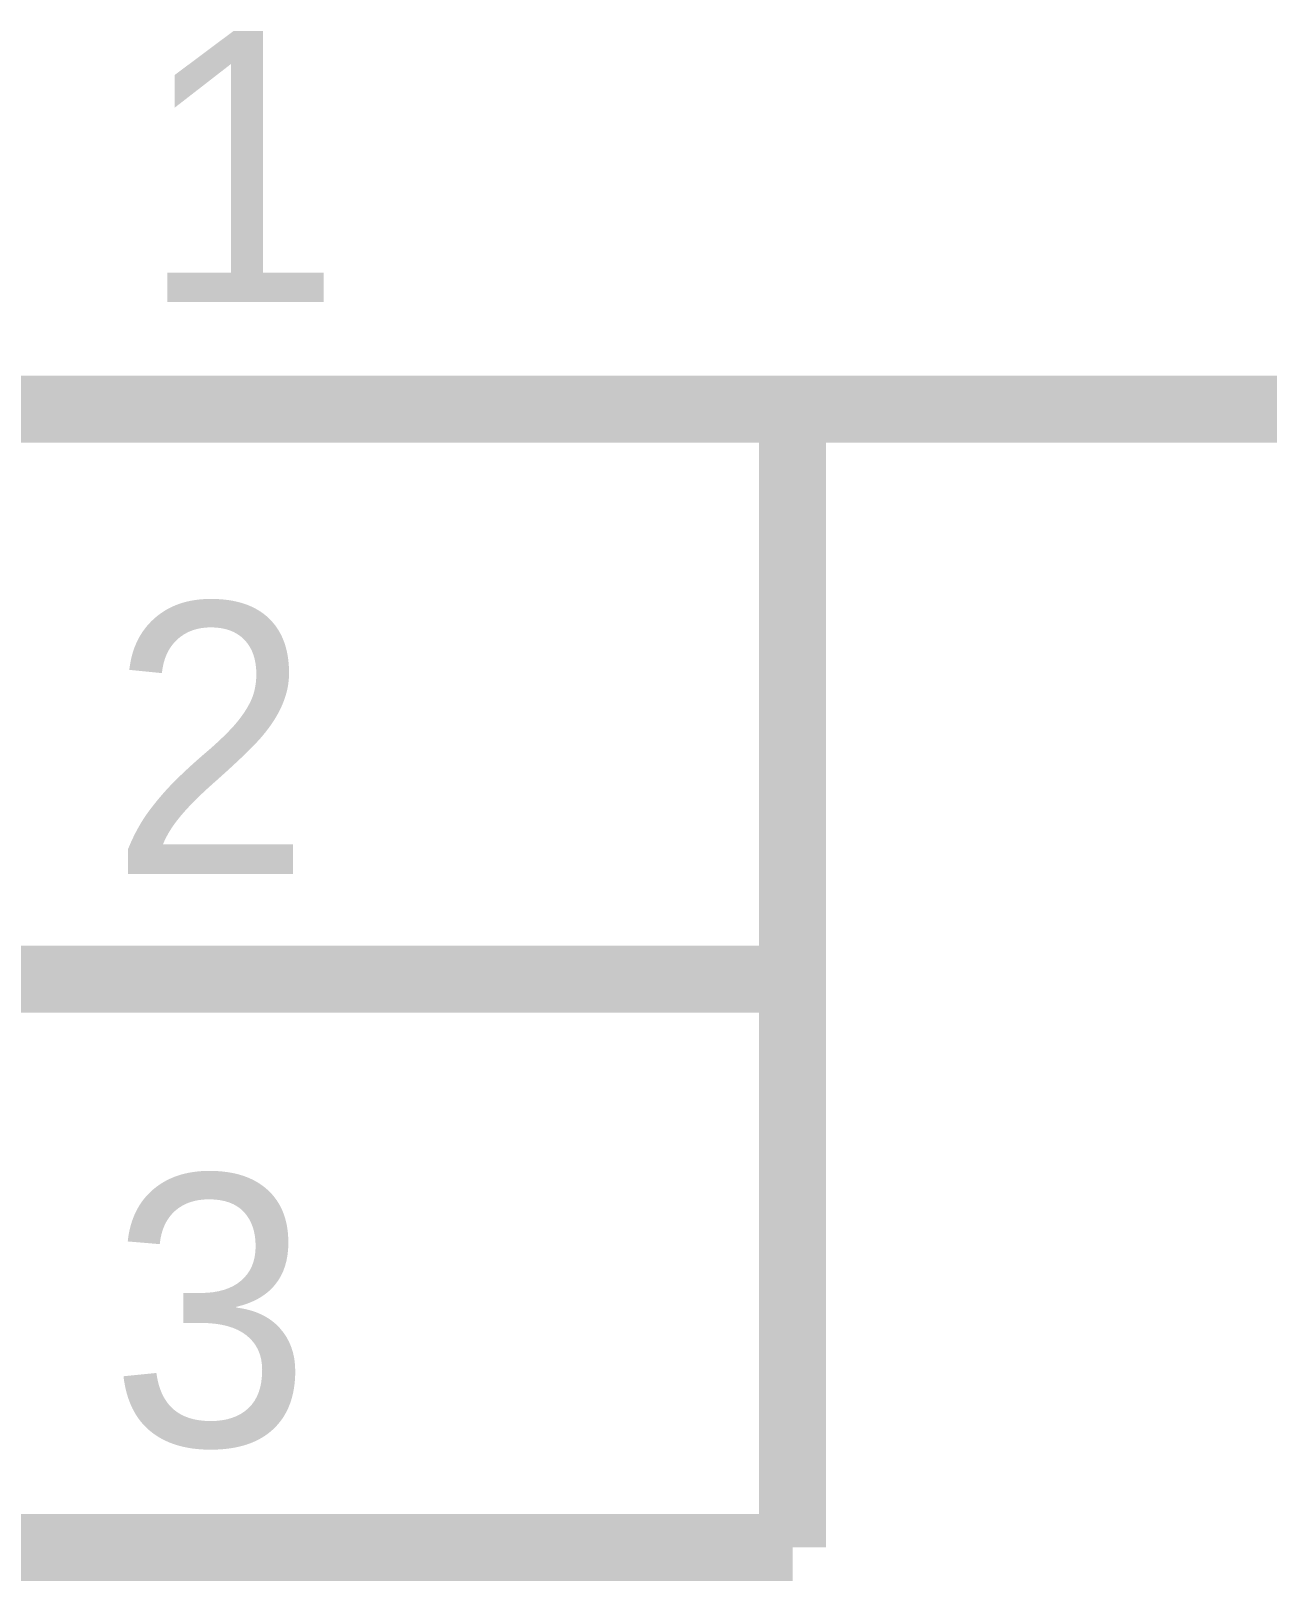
# Model space of a CAD drawing. Header units: inches. Extents: x 0 to 431, y 0 to 297.
# Drawn here: x 88.91 to 94.42, y 93.77 to 100.69 of the extents above; entities that cross this region are included whole.
import ezdxf

# ---------------------------------------------------------------- set-up
doc = ezdxf.new("R2010")
doc.units = ezdxf.units.IN
doc.layers.add('Sheet', color=255, linetype='Continuous')

msp = doc.modelspace()

# ---------------------------------------------------------------- linework, layer by layer
at = {"layer": 'Sheet'}
for points in [[(92.3062, 98.9985, 0.2997, 0.2997, 0), (87.2234, 98.9985, 0.2997, 0.2997, 0)], [(92.3062, 98.9985, 0.2997, 0.2997, 0), (92.3062, 93.9154, 0.2997, 0.2997, 0)], [(94.8434, 98.9985, 0.2997, 0.2997, 0), (92.3062, 98.9985, 0.2997, 0.2997, 0)], [(92.3062, 96.4528, 0.2997, 0.2997, 0), (87.2234, 96.4528, 0.2997, 0.2997, 0)], [(92.3062, 93.9154, 0.2997, 0.2997, 0), (87.2234, 93.9154, 0.2997, 0.2997, 0)]]:
    msp.add_lwpolyline(points, format="xyseb", dxfattribs=at)

# ---------------------------------------------------------------- texts
for s, p in [('1', (89.3909, 99.4774)), ('2', (89.2565, 96.9233)), ('3', (89.2565, 94.3691))]:
    msp.add_text(s, height=1.2099, dxfattribs=at).set_placement(p)

doc.saveas('drawing.dxf')
